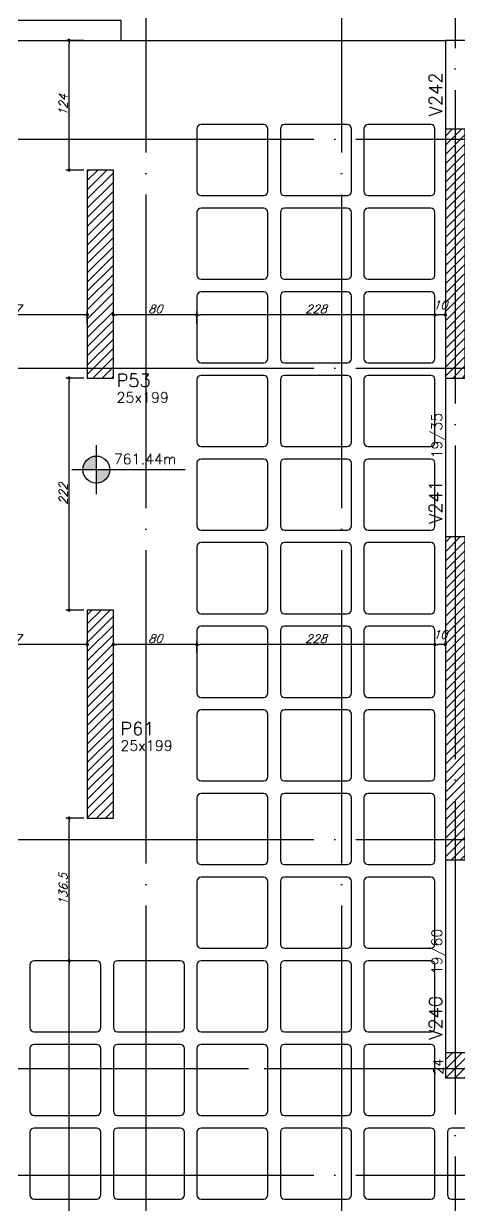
# Model space of a CAD drawing. Extents: x -4172 to 5483, y -2094 to 2406.
# Drawn here: x -623 to -206, y -146 to 985 of the extents above; entities that cross this region are included whole.
import ezdxf
from ezdxf.enums import TextEntityAlignment as Align

# ---------------------------------------------------------------- set-up
doc = ezdxf.new("R2010")
doc.units = 0
doc.header["$LTSCALE"] = 50
doc.header["$MEASUREMENT"] = 0
doc.linetypes.add('EIXO', pattern=[6.8, 6, -0.4, 0, -0.4])
doc.layers.get('0').update_dxf_attribs({"linetype": 'CONTINUOUS'})
doc.layers.get('DEFPOINTS').update_dxf_attribs({"linetype": 'CONTINUOUS'})
for name, color, linetype in [('251', 5, 'CONTINUOUS'), ('F-COTAS', 106, 'CONTINUOUS'), ('F-CUBETA', 1, 'CONTINUOUS'), ('F-EIXO', 12, 'EIXO'), ('F-NÍVEL-PLANTA', 2, 'CONTINUOUS'), ('F-PILARES-DIM', 172, 'CONTINUOUS'), ('F-PILARES-HACH', 174, 'CONTINUOUS'), ('F-PILARES-M', 170, 'CONTINUOUS'), ('F-PILARES-NOME', 170, 'CONTINUOUS'), ('F-PILARES-S', 170, 'CONTINUOUS'), ('F-TEXTO', 6, 'CONTINUOUS'), ('F-VIGAS', 3, 'CONTINUOUS'), ('F-VIGAS-DIM', 2, 'CONTINUOUS'), ('F-VIGAS-NOME', 4, 'CONTINUOUS')]:
    doc.layers.add(name, color=color, linetype=linetype)
doc.styles.add('CP-TEXT-INCL', font='romans.shx', dxfattribs={"oblique": 20})
doc.styles.add('MCP', font='romans.shx')
doc.styles.add('ROMANS', font='romans.shx')
doc.dimstyles.new('CP-COTAS-50', dxfattribs={"dimscale": 0.64, "dimtxt": 12.5, "dimasz": 5, "dimexe": 5, "dimexo": 5, "dimgap": 2.5, "dimtad": 1, "dimdec": 1, "dimdsep": 46, "dimtxsty": 'CP-TEXT-INCL', "dimblk1": 'DOT', "dimblk2": 'DOT', "dimsah": 1, "dimcen": 9, "dimclrd": 256, "dimclre": 256, "dimclrt": 256, "dimadec": 0, "dimazin": 0, "dimtfac": 1, "dimtdec": 1, "dimtmove": 2, "dimatfit": 3, "dimldrblk": 'DOT', "dimfxl": 0, "dimtolj": 1, "dimarcsym": 0})

# ---------------------------------------------------------------- blocks, each defined once
blk = doc.blocks.new('_VAONER063650636500869008690')
at = {"layer": '251', "color": 1}
for p, q in [((30, 34), (-30, 34)), ((-34, 30), (-34, -30)), ((34, -30), (34, 30)), ((-30, -34), (30, -34))]:
    blk.add_line(p, q, dxfattribs=at)
for centre, start, end in [((-30, 30), 90, 180), ((30, 30), 0, 90), ((-30, -30), 180, 270), ((30, -30), 270, 0)]:
    blk.add_arc(centre, 4, start, end, dxfattribs=at)
blk = doc.blocks.new('Nível - Planta')
at = {"layer": 'F-NÍVEL-PLANTA'}
h = blk.add_hatch(color=71, dxfattribs=at)
h.paths.add_polyline_path([(0, 0), (0, 0.26, 0.414214), (-0.26, 0)])
h.paths.add_polyline_path([(0.26, 0), (0, 0), (0, -0.26, 0.414214)])
for p, q in [((0, -0.469), (0, 0.469)), ((-0.469, 0), (1.704, 0))]:
    blk.add_line(p, q, dxfattribs=at)
blk.add_circle((0, 0), 0.26, dxfattribs=at)
at = {"layer": 'F-TEXTO', "color": 3, "style": 'MCP'}
blk.add_attdef('NÍVEL', (0.333, 0.102), '', height=0.2, dxfattribs=at)
blk = doc.blocks.new('*U19')
at = {"layer": 'F-EIXO'}
blk.add_line((0, 0), (7397, 0), dxfattribs=at)
at = {"layer": 'F-TEXTO', "style": 'ROMANS'}
blk.add_attdef('EIXO', text='', height=17.5, dxfattribs=at).set_placement((-28.2072, 0), align=Align.MIDDLE_CENTER)
blk = doc.blocks.new('*U24')
at = {"layer": 'F-EIXO'}
blk.add_line((0, 0), (7397, 0), dxfattribs=at)
at = {"layer": 'F-TEXTO', "style": 'ROMANS'}
blk.add_attdef('EIXO', text='', height=17.5, dxfattribs=at).set_placement((-28.2072, 0), align=Align.MIDDLE_CENTER)
blk = doc.blocks.new('*U25')
at = {"layer": 'F-EIXO'}
blk.add_line((0, 0), (7397, 0), dxfattribs=at)
at = {"layer": 'F-TEXTO', "style": 'ROMANS'}
blk.add_attdef('EIXO', text='', height=17.5, dxfattribs=at).set_placement((-28.2072, 0), align=Align.MIDDLE_CENTER)
blk = doc.blocks.new('*U27')
at = {"layer": 'F-EIXO'}
blk.add_line((0, 0), (0, -3377.9), dxfattribs=at)
at = {"layer": 'F-TEXTO', "style": 'ROMANS'}
blk.add_attdef('EIXO', text='', height=17.5, rotation=360, dxfattribs=at).set_placement((0, 28.2), align=Align.MIDDLE_CENTER)
blk = doc.blocks.new('*U30')
at = {"layer": 'F-EIXO'}
blk.add_line((0, 0), (0, -3377.9), dxfattribs=at)
at = {"layer": 'F-TEXTO', "style": 'ROMANS'}
blk.add_attdef('EIXO', text='', height=17.5, rotation=360, dxfattribs=at).set_placement((0, 28.2), align=Align.MIDDLE_CENTER)
blk = doc.blocks.new('*U31')
at = {"layer": 'F-EIXO'}
blk.add_line((0, 0), (0, -3477.9), dxfattribs=at)
at = {"layer": 'F-TEXTO', "style": 'ROMANS'}
blk.add_attdef('EIXO', text='', height=17.5, rotation=360, dxfattribs=at).set_placement((0, 28.2), align=Align.MIDDLE_CENTER)
blk = doc.blocks.new('*U32')
at = {"layer": 'F-EIXO'}
blk.add_line((0, 0), (7484.954, 0), dxfattribs=at)
at = {"layer": 'F-TEXTO', "style": 'ROMANS'}
blk.add_attdef('EIXO', text='', height=17.5, dxfattribs=at).set_placement((-28.2072, 0), align=Align.MIDDLE_CENTER)
blk = doc.blocks.new('*U36')
at = {"layer": 'F-EIXO'}
blk.add_line((0, 0), (7397, 0), dxfattribs=at)
at = {"layer": 'F-TEXTO', "style": 'ROMANS'}
blk.add_attdef('EIXO', text='', height=17.5, dxfattribs=at).set_placement((-28.2072, 0), align=Align.MIDDLE_CENTER)
blk = doc.blocks.new('_DOT')
at = {"color": 0, "linetype": 'ByBlock'}
blk.add_line((-0.5, 0), (-1, 0), dxfattribs=at)
at = {"color": 0, "linetype": 'ByBlock', "const_width": 0.5}
blk.add_lwpolyline([(-0.25, 0, 1), (0.25, 0, 1)], format="xyb", close=True, dxfattribs=at)
blk = doc.blocks.new('*D200')
at = {"layer": 'DEFPOINTS', "color": 0, "linetype": 'Continuous', "transparency": 16777216}
for p in [(-229, 705.9), (-229, 703), (-219, 703)]:
    blk.add_point(p, dxfattribs=at)
at = {"layer": 'F-COTAS', "linetype": 'Continuous', "lineweight": -2, "transparency": 16777216}
for p, q in [((-229, 706.2), (-229, 709.1)), ((-222.2, 705.9), (-225.8, 705.9)), ((-219, 706.2), (-219, 709.1))]:
    blk.add_line(p, q, dxfattribs=at)
at = {"layer": 'F-COTAS', "linetype": 'Continuous', "lineweight": -2, "transparency": 16777216, "xscale": 3.2, "yscale": 3.2, "zscale": 3.2, "rotation": 180}
blk.add_blockref('_DOT', (-229, 705.9), dxfattribs=at)
at = {"layer": 'F-COTAS', "linetype": 'Continuous', "lineweight": -2, "transparency": 16777216, "xscale": 3.2, "yscale": 3.2, "zscale": 3.2}
blk.add_blockref('_DOT', (-219, 705.9), dxfattribs=at)
at = {"layer": 'F-COTAS', "linetype": 'Continuous', "transparency": 16777216, "insert": (-224, 715.5), "char_height": 8, "attachment_point": 5, "style": 'CP-TEXT-INCL'}
blk.add_mtext('\\A1;10', dxfattribs=at)
blk = doc.blocks.new('*D201')
at = {"layer": 'DEFPOINTS', "color": 0, "linetype": 'Continuous', "transparency": 16777216}
for p in [(-457, 705.9), (-457, 694), (-229, 694)]:
    blk.add_point(p, dxfattribs=at)
at = {"layer": 'F-COTAS', "linetype": 'Continuous', "lineweight": -2, "transparency": 16777216}
for p, q in [((-457, 697.2), (-457, 709.1)), ((-232.2, 705.9), (-453.8, 705.9)), ((-229, 697.2), (-229, 709.1))]:
    blk.add_line(p, q, dxfattribs=at)
at = {"layer": 'F-COTAS', "linetype": 'Continuous', "lineweight": -2, "transparency": 16777216, "xscale": 3.2, "yscale": 3.2, "zscale": 3.2, "rotation": 180}
blk.add_blockref('_DOT', (-457, 705.9), dxfattribs=at)
at = {"layer": 'F-COTAS', "linetype": 'Continuous', "lineweight": -2, "transparency": 16777216, "xscale": 3.2, "yscale": 3.2, "zscale": 3.2}
blk.add_blockref('_DOT', (-229, 705.9), dxfattribs=at)
at = {"layer": 'F-COTAS', "linetype": 'Continuous', "transparency": 16777216, "insert": (-343, 711.5), "char_height": 8, "attachment_point": 5, "style": 'CP-TEXT-INCL'}
blk.add_mtext('\\A1;228', dxfattribs=at)
blk = doc.blocks.new('*D202')
at = {"layer": 'DEFPOINTS', "color": 0, "linetype": 'Continuous', "transparency": 16777216}
for p in [(-537, 705.9), (-537, 694), (-457, 694)]:
    blk.add_point(p, dxfattribs=at)
at = {"layer": 'F-COTAS', "linetype": 'Continuous', "lineweight": -2, "transparency": 16777216}
for p, q in [((-537, 697.2), (-537, 709.1)), ((-460.2, 705.9), (-533.8, 705.9)), ((-457, 697.2), (-457, 709.1))]:
    blk.add_line(p, q, dxfattribs=at)
at = {"layer": 'F-COTAS', "linetype": 'Continuous', "lineweight": -2, "transparency": 16777216, "xscale": 3.2, "yscale": 3.2, "zscale": 3.2, "rotation": 180}
blk.add_blockref('_DOT', (-537, 705.9), dxfattribs=at)
at = {"layer": 'F-COTAS', "linetype": 'Continuous', "lineweight": -2, "transparency": 16777216, "xscale": 3.2, "yscale": 3.2, "zscale": 3.2}
blk.add_blockref('_DOT', (-457, 705.9), dxfattribs=at)
at = {"layer": 'F-COTAS', "linetype": 'Continuous', "transparency": 16777216, "insert": (-497, 711.5), "char_height": 8, "attachment_point": 5, "style": 'CP-TEXT-INCL'}
blk.add_mtext('\\A1;80', dxfattribs=at)
blk = doc.blocks.new('*D203')
at = {"layer": 'DEFPOINTS', "color": 0, "linetype": 'Continuous', "transparency": 16777216}
for p in [(-709, 705.9), (-709, 692.4), (-562, 694.4)]:
    blk.add_point(p, dxfattribs=at)
at = {"layer": 'F-COTAS', "linetype": 'Continuous', "lineweight": -2, "transparency": 16777216}
for p, q in [((-709, 695.6), (-709, 709.1)), ((-565.2, 705.9), (-705.8, 705.9)), ((-562, 697.6), (-562, 709.1))]:
    blk.add_line(p, q, dxfattribs=at)
at = {"layer": 'F-COTAS', "linetype": 'Continuous', "lineweight": -2, "transparency": 16777216, "xscale": 3.2, "yscale": 3.2, "zscale": 3.2, "rotation": 180}
blk.add_blockref('_DOT', (-709, 705.9), dxfattribs=at)
at = {"layer": 'F-COTAS', "linetype": 'Continuous', "lineweight": -2, "transparency": 16777216, "xscale": 3.2, "yscale": 3.2, "zscale": 3.2}
blk.add_blockref('_DOT', (-562, 705.9), dxfattribs=at)
at = {"layer": 'F-COTAS', "linetype": 'Continuous', "transparency": 16777216, "insert": (-635.5, 711.5), "char_height": 8, "attachment_point": 5, "style": 'CP-TEXT-INCL'}
blk.add_mtext('\\A1;147', dxfattribs=at)
blk = doc.blocks.new('*D287')
at = {"layer": 'DEFPOINTS', "color": 0, "linetype": 'Continuous', "transparency": 16777216}
for p in [(-229, 390.5), (-229, 388.8), (-219, 388.8)]:
    blk.add_point(p, dxfattribs=at)
at = {"layer": 'F-COTAS', "linetype": 'Continuous', "lineweight": -2, "transparency": 16777216}
for p, q in [((-229, 392), (-229, 393.7)), ((-222.2, 390.5), (-225.8, 390.5)), ((-219, 392), (-219, 393.7))]:
    blk.add_line(p, q, dxfattribs=at)
at = {"layer": 'F-COTAS', "linetype": 'Continuous', "lineweight": -2, "transparency": 16777216, "xscale": 3.2, "yscale": 3.2, "zscale": 3.2, "rotation": 180}
blk.add_blockref('_DOT', (-229, 390.5), dxfattribs=at)
at = {"layer": 'F-COTAS', "linetype": 'Continuous', "lineweight": -2, "transparency": 16777216, "xscale": 3.2, "yscale": 3.2, "zscale": 3.2}
blk.add_blockref('_DOT', (-219, 390.5), dxfattribs=at)
at = {"layer": 'F-COTAS', "linetype": 'Continuous', "transparency": 16777216, "insert": (-224, 400.1), "char_height": 8, "attachment_point": 5, "style": 'CP-TEXT-INCL'}
blk.add_mtext('\\A1;10', dxfattribs=at)
blk = doc.blocks.new('*D288')
at = {"layer": 'DEFPOINTS', "color": 0, "linetype": 'Continuous', "transparency": 16777216}
for p in [(-457, 390.5), (-457, 382.6), (-229, 382.6)]:
    blk.add_point(p, dxfattribs=at)
at = {"layer": 'F-COTAS', "linetype": 'Continuous', "lineweight": -2, "transparency": 16777216}
for p, q in [((-457, 385.8), (-457, 393.7)), ((-232.2, 390.5), (-453.8, 390.5)), ((-229, 385.8), (-229, 393.7))]:
    blk.add_line(p, q, dxfattribs=at)
at = {"layer": 'F-COTAS', "linetype": 'Continuous', "lineweight": -2, "transparency": 16777216, "xscale": 3.2, "yscale": 3.2, "zscale": 3.2, "rotation": 180}
blk.add_blockref('_DOT', (-457, 390.5), dxfattribs=at)
at = {"layer": 'F-COTAS', "linetype": 'Continuous', "lineweight": -2, "transparency": 16777216, "xscale": 3.2, "yscale": 3.2, "zscale": 3.2}
blk.add_blockref('_DOT', (-229, 390.5), dxfattribs=at)
at = {"layer": 'F-COTAS', "linetype": 'Continuous', "transparency": 16777216, "insert": (-343, 396.1), "char_height": 8, "attachment_point": 5, "style": 'CP-TEXT-INCL'}
blk.add_mtext('\\A1;228', dxfattribs=at)
blk = doc.blocks.new('*D289')
at = {"layer": 'DEFPOINTS', "color": 0, "linetype": 'Continuous', "transparency": 16777216}
for p in [(-537, 390.5), (-537, 379.8), (-457, 379.8)]:
    blk.add_point(p, dxfattribs=at)
at = {"layer": 'F-COTAS', "linetype": 'Continuous', "lineweight": -2, "transparency": 16777216}
for p, q in [((-537, 383), (-537, 393.7)), ((-460.2, 390.5), (-533.8, 390.5)), ((-457, 383), (-457, 393.7))]:
    blk.add_line(p, q, dxfattribs=at)
at = {"layer": 'F-COTAS', "linetype": 'Continuous', "lineweight": -2, "transparency": 16777216, "xscale": 3.2, "yscale": 3.2, "zscale": 3.2, "rotation": 180}
blk.add_blockref('_DOT', (-537, 390.5), dxfattribs=at)
at = {"layer": 'F-COTAS', "linetype": 'Continuous', "lineweight": -2, "transparency": 16777216, "xscale": 3.2, "yscale": 3.2, "zscale": 3.2}
blk.add_blockref('_DOT', (-457, 390.5), dxfattribs=at)
at = {"layer": 'F-COTAS', "linetype": 'Continuous', "transparency": 16777216, "insert": (-497, 396.1), "char_height": 8, "attachment_point": 5, "style": 'CP-TEXT-INCL'}
blk.add_mtext('\\A1;80', dxfattribs=at)
blk = doc.blocks.new('*D290')
at = {"layer": 'DEFPOINTS', "color": 0, "linetype": 'Continuous', "transparency": 16777216}
for p in [(-709, 390.5), (-709, 388), (-562, 388)]:
    blk.add_point(p, dxfattribs=at)
at = {"layer": 'F-COTAS', "linetype": 'Continuous', "lineweight": -2, "transparency": 16777216}
for p, q in [((-709, 391.2), (-709, 393.7)), ((-565.2, 390.5), (-705.8, 390.5)), ((-562, 391.2), (-562, 393.7))]:
    blk.add_line(p, q, dxfattribs=at)
at = {"layer": 'F-COTAS', "linetype": 'Continuous', "lineweight": -2, "transparency": 16777216, "xscale": 3.2, "yscale": 3.2, "zscale": 3.2, "rotation": 180}
blk.add_blockref('_DOT', (-709, 390.5), dxfattribs=at)
at = {"layer": 'F-COTAS', "linetype": 'Continuous', "lineweight": -2, "transparency": 16777216, "xscale": 3.2, "yscale": 3.2, "zscale": 3.2}
blk.add_blockref('_DOT', (-562, 390.5), dxfattribs=at)
at = {"layer": 'F-COTAS', "linetype": 'Continuous', "transparency": 16777216, "insert": (-635.5, 396.1), "char_height": 8, "attachment_point": 5, "style": 'CP-TEXT-INCL'}
blk.add_mtext('\\A1;147', dxfattribs=at)
blk = doc.blocks.new('*D373')
at = {"layer": 'DEFPOINTS', "color": 0, "linetype": 'Continuous', "transparency": 16777216}
for p in [(-579.5, 88), (-575.8, 88), (-575.8, -460)]:
    blk.add_point(p, dxfattribs=at)
at = {"layer": 'F-COTAS', "linetype": 'Continuous', "lineweight": -2, "transparency": 16777216}
for p, q in [((-579, 88), (-582.7, 88)), ((-579.5, -456.8), (-579.5, 84.8)), ((-579, -460), (-582.7, -460))]:
    blk.add_line(p, q, dxfattribs=at)
at = {"layer": 'F-COTAS', "linetype": 'Continuous', "lineweight": -2, "transparency": 16777216, "xscale": 3.2, "yscale": 3.2, "zscale": 3.2}
for p, rotation in [((-579.5, 88), 90), ((-579.5, -460), 270)]:
    blk.add_blockref('_DOT', p, dxfattribs=dict(at, rotation=rotation))
at = {"layer": 'F-COTAS', "linetype": 'Continuous', "transparency": 16777216, "insert": (-585.1, -186), "char_height": 8, "attachment_point": 5, "rotation": 90, "style": 'CP-TEXT-INCL'}
blk.add_mtext('\\A1;548', dxfattribs=at)
blk = doc.blocks.new('*D374')
at = {"layer": 'DEFPOINTS', "color": 0, "linetype": 'Continuous', "transparency": 16777216}
for p in [(-579.5, 224.5), (-562, 224.5), (-568.6, 88)]:
    blk.add_point(p, dxfattribs=at)
at = {"layer": 'F-COTAS', "linetype": 'Continuous', "lineweight": -2, "transparency": 16777216}
for p, q in [((-565.2, 224.5), (-582.7, 224.5)), ((-579.5, 91.2), (-579.5, 221.3)), ((-571.8, 88), (-582.7, 88))]:
    blk.add_line(p, q, dxfattribs=at)
at = {"layer": 'F-COTAS', "linetype": 'Continuous', "lineweight": -2, "transparency": 16777216, "xscale": 3.2, "yscale": 3.2, "zscale": 3.2}
for p, rotation in [((-579.5, 224.5), 90), ((-579.5, 88), 270)]:
    blk.add_blockref('_DOT', p, dxfattribs=dict(at, rotation=rotation))
at = {"layer": 'F-COTAS', "linetype": 'Continuous', "transparency": 16777216, "insert": (-585.1, 156.3), "char_height": 8, "attachment_point": 5, "rotation": 90, "style": 'CP-TEXT-INCL'}
blk.add_mtext('\\A1;136.5', dxfattribs=at)
blk = doc.blocks.new('*D375')
at = {"layer": 'DEFPOINTS', "color": 0, "linetype": 'Continuous', "transparency": 16777216}
for p in [(-579.5, 645.5), (-562, 645.5), (-562, 423.5)]:
    blk.add_point(p, dxfattribs=at)
at = {"layer": 'F-COTAS', "linetype": 'Continuous', "lineweight": -2, "transparency": 16777216}
for p, q in [((-565.2, 645.5), (-582.7, 645.5)), ((-579.5, 426.7), (-579.5, 642.3)), ((-565.2, 423.5), (-582.7, 423.5))]:
    blk.add_line(p, q, dxfattribs=at)
at = {"layer": 'F-COTAS', "linetype": 'Continuous', "lineweight": -2, "transparency": 16777216, "xscale": 3.2, "yscale": 3.2, "zscale": 3.2}
for p, rotation in [((-579.5, 645.5), 90), ((-579.5, 423.5), 270)]:
    blk.add_blockref('_DOT', p, dxfattribs=dict(at, rotation=rotation))
at = {"layer": 'F-COTAS', "linetype": 'Continuous', "transparency": 16777216, "insert": (-585.1, 534.5), "char_height": 8, "attachment_point": 5, "rotation": 90, "style": 'CP-TEXT-INCL'}
blk.add_mtext('\\A1;222', dxfattribs=at)
blk = doc.blocks.new('*D376')
at = {"layer": 'DEFPOINTS', "color": 0, "linetype": 'Continuous', "transparency": 16777216}
for p in [(-579.5, 968.5), (-562, 968.5), (-562, 844.5)]:
    blk.add_point(p, dxfattribs=at)
at = {"layer": 'F-COTAS', "linetype": 'Continuous', "lineweight": -2, "transparency": 16777216}
for p, q in [((-565.2, 968.5), (-582.7, 968.5)), ((-579.5, 847.7), (-579.5, 965.3)), ((-565.2, 844.5), (-582.7, 844.5))]:
    blk.add_line(p, q, dxfattribs=at)
at = {"layer": 'F-COTAS', "linetype": 'Continuous', "lineweight": -2, "transparency": 16777216, "xscale": 3.2, "yscale": 3.2, "zscale": 3.2}
for p, rotation in [((-579.5, 968.5), 90), ((-579.5, 844.5), 270)]:
    blk.add_blockref('_DOT', p, dxfattribs=dict(at, rotation=rotation))
at = {"layer": 'F-COTAS', "linetype": 'Continuous', "transparency": 16777216, "insert": (-585.1, 906.5), "char_height": 8, "attachment_point": 5, "rotation": 90, "style": 'CP-TEXT-INCL'}
blk.add_mtext('\\A1;124', dxfattribs=at)

msp = doc.modelspace()

# ---------------------------------------------------------------- hatches: boundary and pattern name
at = {"layer": 'F-PILARES-HACH', "linetype": 'Continuous'}
h = msp.add_hatch(dxfattribs=at)
h.set_pattern_fill('ANSI31', color=256, scale=50, style=0)
h.paths.add_polyline_path([(-219, 645.5), (-200, 645.5), (-200, 883.5), (-219, 883.5)], flags=16)
h = msp.add_hatch(dxfattribs=at)
h.set_pattern_fill('ANSI31', color=256, scale=50, style=0)
h.paths.add_polyline_path([(-562, 645.5), (-537, 645.5), (-537, 844.5), (-562, 844.5)], flags=16)
h = msp.add_hatch(dxfattribs=at)
h.set_pattern_fill('ANSI31', color=256, scale=50, style=0)
h.paths.add_polyline_path([(19, -24), (19, 493.5), (0, 493.5), (0, 0), (-219, 0), (-219, -24)], flags=16)
h = msp.add_hatch(dxfattribs=at)
h.set_pattern_fill('ANSI31', color=256, scale=50, style=0)
h.paths.add_polyline_path([(-219, 184.5), (-200, 184.5), (-200, 493.5), (-219, 493.5)], flags=16)
h = msp.add_hatch(dxfattribs=at)
h.set_pattern_fill('ANSI31', color=256, scale=50, style=0)
h.paths.add_polyline_path([(-562, 224.5), (-537, 224.5), (-537, 423.5), (-562, 423.5)], flags=16)

# ---------------------------------------------------------------- linework, layer by layer
at = {"layer": 'F-EIXO'}
msp.add_line((-3768.53, -15), (3691.239, -15), dxfattribs=at)
at = {"layer": 'F-PILARES-M', "linetype": 'Continuous'}
msp.add_lwpolyline([(-649.5, 968.5), (-529.5, 968.5), (-529.5, 987.5), (-649.5, 987.5), (-649.5, 968.5)], dxfattribs=at)
at = {"layer": 'F-PILARES-S', "linetype": 'Continuous'}
for points in [[(-219, 645.5), (-200, 645.5), (-200, 883.5), (-219, 883.5), (-219, 645.5)], [(-562, 645.5), (-537, 645.5), (-537, 844.5), (-562, 844.5), (-562, 645.5)], [(-219, 184.5), (-200, 184.5), (-200, 493.5), (-219, 493.5), (-219, 184.5)], [(19, -24), (19, 493.5), (0, 493.5), (0, 0), (-219, 0), (-219, -24), (19, -24)], [(-562, 224.5), (-537, 224.5), (-537, 423.5), (-562, 423.5), (-562, 224.5)]]:
    msp.add_lwpolyline(points, dxfattribs=at)
at = {"layer": 'F-VIGAS'}
for points in [[(-529.5, 968.5), (-219, 968.5)], [(-219, 968.5), (-219, 883.5)], [(-200, 968.5), (-219, 968.5)], [(-219, 645.5), (-219, 493.5)], [(-219, 184.5), (-219, 0)]]:
    msp.add_lwpolyline(points, dxfattribs=at)

# ---------------------------------------------------------------- block references
at = {"layer": 'F-CUBETA'}
for p in [(-423, 854), (-343, 854), (-263, 854), (-423, 774), (-343, 774), (-263, 774), (-423, 694), (-343, 694), (-263, 694), (-423, 614), (-343, 614), (-263, 614), (-423, 534), (-343, 534), (-263, 534), (-423, 454), (-343, 454), (-263, 454), (-423, 374), (-343, 374), (-263, 374), (-423, 294), (-343, 294), (-263, 294), (-423, 214), (-343, 214), (-263, 214), (-423, 134), (-343, 134), (-263, 134), (-583, 54), (-503, 54), (-423, 54), (-343, 54), (-263, 54), (-583, -26), (-503, -26), (-423, -26), (-343, -26), (-263, -26), (-583, -106), (-503, -106), (-423, -106), (-343, -106), (-263, -106), (-183, -106)]:
    msp.add_blockref('_VAONER063650636500869008690', p, dxfattribs=at)
at = {"layer": 'F-EIXO', "linetype": 'Continuous'}
for name, p in [('*U31', (-209.5, 1941.357)), ('*U27', (-506, 1841.357)), ('*U30', (-318.5, 1841.357)), ('*U25', (-3705.761, 874)), ('*U19', (-3705.761, 655)), ('*U36', (-3705.761, 204)), ('*U32', (-3793.715, -15)), ('*U24', (-3705.761, -117))]:
    msp.add_blockref(name, p, dxfattribs=at)
at = {"layer": 'F-NÍVEL-PLANTA', "linetype": 'Continuous', "xscale": 50, "yscale": 50, "zscale": 50}
msp.add_blockref('Nível - Planta', (-553.307, 557.877), dxfattribs=at).add_auto_attribs({'NÍVEL': '761.44m'})

# ---------------------------------------------------------------- texts
at = {"layer": 'F-PILARES-DIM', "linetype": 'Continuous', "style": 'MCP'}
for p in [(-533.991, 621.945), (-530.286, 288.856)]:
    msp.add_text('25x199', height=10, dxfattribs=at).set_placement(p)
msp.add_text('24', height=9, rotation=90, dxfattribs=at).set_placement((-221.25, -21))
at = {"layer": 'F-PILARES-NOME', "linetype": 'Continuous', "style": 'MCP'}
for s, p in [('P53', (-533.991, 636.945)), ('P61', (-530.286, 303.856))]:
    msp.add_text(s, height=12.5, dxfattribs=at).set_placement(p)
at = {"layer": 'F-VIGAS-DIM', "linetype": 'Continuous', "style": 'MCP'}
for s, p in [('19/35', (-222.125, 568.5)), ('19/60', (-222.125, 75))]:
    msp.add_text(s, height=10, rotation=90, dxfattribs=at).set_placement(p)
at = {"layer": 'F-VIGAS-NOME', "linetype": 'Continuous', "style": 'MCP'}
for s, p in [('V242', (-222.125, 896)), ('V241', (-222.125, 506)), ('V240', (-222.125, 12.5))]:
    msp.add_text(s, height=12.5, rotation=90, dxfattribs=at).set_placement(p)

# ---------------------------------------------------------------- dimensions: what is measured, and where the dimension line sits
at = {"layer": 'F-COTAS', "linetype": 'Continuous'}
for base, p1, p2, picture, middle in [((-579.519, 968.5), (-562, 844.5), (-562, 968.5), '*D376', (-585.119, 906.5)), ((-579.519, 645.5), (-562, 423.5), (-562, 645.5), '*D375', (-585.119, 534.5)), ((-579.519, 224.5), (-568.583, 88), (-562, 224.5), '*D374', (-585.119, 156.25)), ((-579.519, 88), (-575.818, -460), (-575.818, 88), '*D373', (-585.119, -186))]:
    dim = msp.add_linear_dim(base=base, p1=p1, p2=p2, angle=90, dimstyle='CP-COTAS-50', override={"dimfxl": 7.5}, dxfattribs=at)
    dim.commit()
    dim.dimension.update_dxf_attribs({"geometry": picture, "text_midpoint": middle})
for base, p1, p2, picture, middle in [((-709, 705.881), (-562, 694.375), (-709, 692.4), '*D203', (-635.5, 711.481)), ((-537, 705.881), (-457, 694), (-537, 694), '*D202', (-497, 711.481)), ((-457, 705.881), (-229, 694), (-457, 694), '*D201', (-343, 711.481)), ((-229, 705.881), (-219, 703.017), (-229, 703.017), '*D200', (-224, 715.481)), ((-709, 390.516), (-562, 388.013), (-709, 388.013), '*D290', (-635.5, 396.116)), ((-537, 390.516), (-457, 379.817), (-537, 379.817), '*D289', (-497, 396.116)), ((-457, 390.516), (-229, 382.61), (-457, 382.61), '*D288', (-343, 396.116)), ((-229, 390.516), (-219, 388.842), (-229, 388.842), '*D287', (-224, 400.116))]:
    dim = msp.add_linear_dim(base=base, p1=p1, p2=p2, dimstyle='CP-COTAS-50', override={"dimfxl": 7.5}, dxfattribs=at)
    dim.commit()
    dim.dimension.update_dxf_attribs({"geometry": picture, "text_midpoint": middle})

doc.saveas('drawing.dxf')
